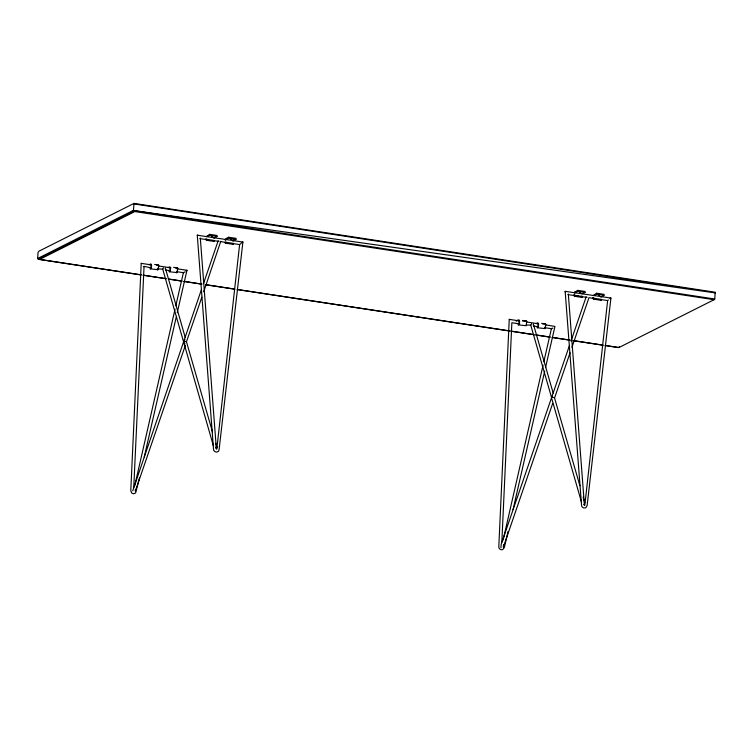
<?xml version="1.0" encoding="UTF-8"?>
<svg xmlns="http://www.w3.org/2000/svg" width="753" height="753" viewBox="0 0 753 753"><rect width="100%" height="100%" fill="white"/><g stroke="black" fill="none" stroke-linecap="round" stroke-linejoin="round"><path stroke-width="1.13" d="M135.361 489.318L135.342 491.154L185.323 345.476M579.546 292.522L579.725 291.505L579.546 292.522L580.29 292.616L580.337 291.552M598.616 294.461L598.531 295.402L598.71 294.395M599.266 295.505L599.313 294.442L599.266 295.505L598.531 295.402M151.504 264.915L141.216 263.362L130.787 490.692L131.803 493.13L133.695 493.817L135.634 492.98L139.493 477.75M519.504 320.919L509.244 319.357L498.806 546.697C498.571 548.702 500.82 550.274 502.684 549.615L504.369 547.506L508.04 531.467M133.761 487.407L144.058 266.374L150.666 267.757M501.837 542.235L511.861 322.736L519.702 323.912M141.611 274.892L38.243 259.164L37.65 258.514L38.045 252.424L38.864 251.229L134.006 203.404L715.181 292.23L714.776 299.026L714.089 299.703L618.957 347.528L605.017 345.401M211.734 236.602C212.224 236.178 212.007 237.289 211.8 235.642M500.961 547.657L501.178 544.344L569.494 345.439M579.754 292.606L579.819 291.637M598.739 295.487L598.804 294.527M154.619 264.435L158.798 265.254L158.083 269.715L150.205 268.849L151.127 266.75L150.958 264.792M157.593 269.969L158.271 268.539M173.604 267.324L177.783 268.134L177.059 272.595L169.19 271.739L170.103 269.64L169.943 267.673M176.578 272.859L177.557 270.459L177.322 268.802M205.917 238.767L206.444 240.555L207 239.369L214.389 240.499L214.313 241.459L213.57 241.534M206.793 236.724L209.579 235.303L209.654 234.343L217.043 235.473L216.968 236.433L213.918 238.287M224.902 242.381L225.429 243.445L225.985 242.259L233.374 243.388L233.298 244.349L232.555 244.424M225.533 240.019L228.564 238.193L228.639 237.233L236.028 238.362L235.953 239.322L232.903 241.176M522.638 320.43L526.818 321.249L526.102 325.71L518.224 324.844L519.146 322.755L518.977 320.787M541.623 323.319L545.803 324.138L545.078 328.6L537.209 327.734L538.122 325.644L537.962 323.677M573.937 294.762L574.464 296.56L575.019 295.374L582.408 296.494L582.333 297.454L581.41 297.106M574.567 293.124L577.598 291.307L577.683 290.347L585.062 291.467L584.987 292.428L582.182 293.849M592.912 297.651L593.449 299.44L594.004 298.263L601.393 299.383L601.318 300.343L600.395 299.986M593.788 295.609L596.583 294.188L596.658 293.228L604.047 294.357L603.972 295.317L600.922 297.171M714.089 299.703L133.375 211.348L134.006 203.404M580.309 292.531L580.102 291.505M599.284 295.421L599.077 294.395M503.616 544.635L503.362 547.158L552.655 403.542M241.355 243.144L239.614 244.584L216.808 449.014M545.577 326.454L545.53 324.985M608.32 299.92L607.633 300.588L584.836 505.009M212.271 236.611L212.393 235.633M580.29 292.616L580.412 291.627M212.007 236.63L212.158 235.68M580.026 292.635L580.177 291.675M599.011 295.515L599.153 294.564M132.763 490.777L201.418 289.613M134.853 485.177L175.044 309.163M175.826 305.737L183.403 272.586L185.247 271.795M503.136 540.023L543.064 365.158M543.845 361.732L551.422 328.59L552.871 328.044M144.218 457.118L176.202 317.267M177.256 312.683L186.96 270.271L177.812 268.887M513.019 509.706L544.72 371.097M545.511 367.662L554.942 326.425L545.727 324.891M158.45 268.096L158.535 266.101M619.39 346.521L618.957 347.528M197.277 235.2L213.504 449.183L213.786 450.539L215.076 451.734L216.789 452.092L218.521 451.282L219.104 449.55L242.89 242.061L197.277 235.2L198.218 235.473M225.138 240.085L225.825 238.663L228.639 237.233M203.696 282.968L218.135 240.866L219.085 241.355M571.009 341.024L586.154 296.87L587.105 297.35M570.059 352.809L554.556 398.017L579.895 485.779M571.951 347.293L588.968 297.68L593.364 298.367M201.795 297.275L186.462 341.749L212.497 431.977M203.705 291.722L220.789 241.261M533.425 325.607L533.331 324.072M165.406 269.612L165.312 268.077M551.695 397.998L530.752 325.192L531.58 323.799M545.454 326.981L544.673 327.894M206.397 236.489L209.654 234.343M574.417 292.484L577.683 290.347M593.392 295.374L596.658 293.228M551.685 397.32L552.486 395.833M213.532 446.294L162.733 269.188L163.476 267.927M186.622 270.769L186.96 270.271L186.198 270.543M232.856 240.282L233.195 239.793M610.297 298.602L610.918 298.037L565.164 291.345L581.523 505.178L581.937 506.713L583.471 507.936L585.74 507.87L587.124 505.555L610.918 298.037L610.099 298.649M242.278 242.607L242.89 242.061L242.334 242.4M184.221 340.111L185.031 339.65M150.205 268.849L150.685 268.586C151.974 267.155 152.313 261.828 149.169 264.755M169.19 271.739L169.67 271.475C170.959 270.045 171.298 264.717 168.154 267.644M518.224 324.844L518.704 324.581C520.125 322.453 520.389 317.248 516.247 321.22M537.209 327.734L537.689 327.47C538.979 326.04 539.317 320.712 536.174 323.639M37.65 258.514L133.13 210.492L715.35 292.926L133.667 203.875M38.243 259.164L133.375 211.348M133.949 212.017L39.504 259.493L140.623 274.883M207 239.369L206.303 239.2M225.985 242.259L225.288 242.089M575.019 295.374L574.275 294.762M594.004 298.263L593.26 297.651M582.408 296.494L581.683 296.155M574.859 291.769L576.77 291.693M156.52 265.018L158.431 264.943M175.505 267.899L177.416 267.833M522.629 321.079L526.46 320.938M542.574 323.931L545.436 323.828M184.306 341.429L186.415 341.655M552.871 397.405L554.377 397.622M207.988 239.793L199.997 238.635L200.307 238.033L216.375 448.957L215.612 447.188M213.701 240.621L218.276 241.28M578.295 296.117L568.016 294.63L568.327 294.028L584.394 504.962L584.243 504.039M581.73 296.616L586.295 297.275M165.698 270.035L170.187 270.713M176.917 271.711L183.657 272.718M533.717 326.04L538.207 326.708M544.937 327.715L551.676 328.722M158.365 265.95L170.95 267.852M526.347 321.955L537.746 323.686M526.413 324.929L530.752 325.192M133.13 210.492L714.776 299.026M209.579 235.303L216.968 236.433M228.564 238.193L235.953 239.322M577.598 291.307L584.987 292.428M596.583 294.188L603.972 295.317M206.924 240.339L214.313 241.459M225.909 243.219L233.298 244.349M574.944 296.334L582.333 297.454M593.929 299.223L601.318 300.343M157.33 268.774L162.733 269.188M143.936 275.25L165.999 278.61M168.324 278.958L182.264 281.076M184.579 281.434L202.002 284.088M205.494 284.615L234.522 289.03M238.014 289.566L533.011 334.445M536.494 334.981L550.434 337.099M552.758 337.457L570.181 340.102M574.821 340.808L602.701 345.053M142.948 275.231L166.197 278.77M168.521 279.118L181.304 281.067M183.628 281.424L201.06 284.079M205.71 284.785L234.776 289.199M237.091 289.557L509.075 330.944M511.4 331.292L549.756 337.128M552.081 337.485L569.513 340.14M573.005 340.667L603.219 345.269M605.544 345.618L618.326 347.566M601.045 299.562L607.633 300.588M225.345 242.372L220.78 241.619M233.025 243.567L239.614 244.584M183.732 342.013L184.363 342.173M141.216 263.362L141.78 263.559M509.244 319.357L509.8 319.554M184.09 343.519L185.097 343.999M143.428 266.402L144.011 266.75M583.914 504.717L584.695 505.395M583.142 497.027L584.761 502.656M215.753 443.253L217.052 447.762M533.642 325.004L553.173 393.047M551.827 398.902L581.551 502.298M165.622 269.009L185.182 337.278M565.164 291.345L565.39 292.305M231.265 239.426L230.512 239.407L231.265 239.426"/></g></svg>
